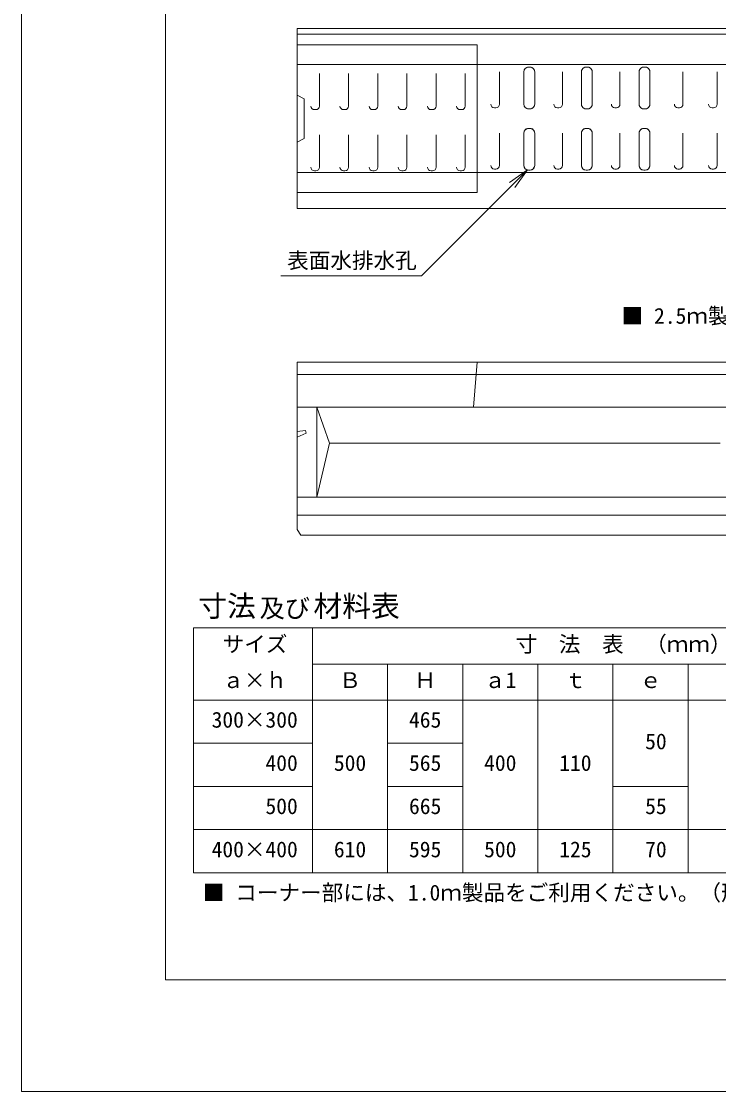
# Model space of a CAD drawing. Units: millimetres, scale not verified. Extents: x 7326 to 28050, y 3664 to 17948.
# Drawn here: x 23870 to 25807, y 11828 to 14800 of the extents above; entities that cross this region are included whole.
import ezdxf
from ezdxf.enums import TextEntityAlignment as Align

# ---------------------------------------------------------------- set-up
doc = ezdxf.new("R2010")
doc.units = ezdxf.units.MM
doc.header["$LTSCALE"] = 20
doc.layers.add('0_2', color=4, linetype='Continuous', lineweight=18)
doc.styles.add('ＭＳ ゴシック-5.0-0.0', font='')
doc.styles.get('ＭＳ ゴシック-5.0-0.0').set_extended_font_data('ＭＳ ゴシック-5.0-0.0')

msp = doc.modelspace()

# ---------------------------------------------------------------- linework, layer by layer
at = {"layer": '0_2'}
for p, q in [((23869.89, 11827.93), (23869.89, 17867.93)), ((24269.89, 12137.93), (24269.89, 17223.27)), ((27135.95, 14764.78), (24635.95, 14764.78)), ((27135.95, 14679.78), (24635.95, 14679.78)), ((24697.95, 14654.78), (24697.95, 14564.78)), ((24778.95, 14654.78), (24778.95, 14564.78)), ((24859.95, 14654.78), (24859.95, 14564.78)), ((24940.95, 14654.78), (24940.95, 14564.78)), ((25021.95, 14654.78), (25021.95, 14564.78)), ((25102.95, 14654.78), (25102.95, 14564.78)), ((25197.95, 14569.78), (25197.95, 14659.78)), ((25265.95, 14569.78), (25265.95, 14659.78)), ((25282.95, 14672.78), (25278.95, 14672.78)), ((25295.95, 14569.78), (25295.95, 14659.78)), ((25372.95, 14569.78), (25372.95, 14659.78)), ((25425.95, 14569.78), (25425.95, 14659.78)), ((25442.95, 14672.78), (25438.95, 14672.78)), ((25455.95, 14569.78), (25455.95, 14659.78)), ((25532.95, 14569.78), (25532.95, 14659.78)), ((25585.95, 14569.78), (25585.95, 14659.78)), ((25602.95, 14672.78), (25598.95, 14672.78)), ((25615.95, 14569.78), (25615.95, 14659.78)), ((25707.95, 14569.78), (25707.95, 14659.78)), ((25802.95, 14569.78), (25802.95, 14659.78)), ((24683.95, 14554.78), (24687.95, 14554.78)), ((24764.95, 14554.78), (24768.95, 14554.78)), ((24845.95, 14554.78), (24849.95, 14554.78)), ((24926.95, 14554.78), (24930.95, 14554.78)), ((25007.95, 14554.78), (25011.95, 14554.78)), ((25088.95, 14554.78), (25092.95, 14554.78)), ((25183.95, 14559.78), (25187.95, 14559.78)), ((25282.95, 14556.78), (25278.95, 14556.78)), ((25358.95, 14559.78), (25362.95, 14559.78)), ((25442.95, 14556.78), (25438.95, 14556.78)), ((25518.95, 14559.78), (25522.95, 14559.78)), ((25602.95, 14556.78), (25598.95, 14556.78)), ((25693.95, 14559.78), (25697.95, 14559.78)), ((25788.95, 14559.78), (25792.95, 14559.78)), ((25282.95, 14502.78), (25278.95, 14502.78)), ((25442.95, 14502.78), (25438.95, 14502.78)), ((25602.95, 14502.78), (25598.95, 14502.78)), ((24697.95, 14484.78), (24697.95, 14394.78)), ((24778.95, 14484.78), (24778.95, 14394.78)), ((24859.95, 14484.78), (24859.95, 14394.78)), ((24940.95, 14484.78), (24940.95, 14394.78)), ((25021.95, 14484.78), (25021.95, 14394.78)), ((25102.95, 14484.78), (25102.95, 14394.78)), ((25197.95, 14489.78), (25197.95, 14399.78)), ((25265.95, 14489.78), (25265.95, 14399.78)), ((25295.95, 14489.78), (25295.95, 14399.78)), ((25372.95, 14489.78), (25372.95, 14399.78)), ((25425.95, 14489.78), (25425.95, 14399.78)), ((25455.95, 14489.78), (25455.95, 14399.78)), ((25532.95, 14489.78), (25532.95, 14399.78)), ((25585.95, 14489.78), (25585.95, 14399.78)), ((25615.95, 14489.78), (25615.95, 14399.78)), ((25707.95, 14489.78), (25707.95, 14399.78)), ((25802.95, 14489.78), (25802.95, 14399.78)), ((24683.95, 14384.78), (24687.95, 14384.78)), ((24764.95, 14384.78), (24768.95, 14384.78)), ((24845.95, 14384.78), (24849.95, 14384.78)), ((24926.95, 14384.78), (24930.95, 14384.78)), ((24981.52, 14093.16), (25275.58, 14387.22)), ((25007.95, 14384.78), (25011.95, 14384.78)), ((25088.95, 14384.78), (25092.95, 14384.78)), ((25183.95, 14389.78), (25187.95, 14389.78)), ((25275.58, 14387.22), (25226.43, 14352.81)), ((25275.58, 14387.22), (25241.17, 14338.08)), ((25282.95, 14386.78), (25278.95, 14386.78)), ((25358.95, 14389.78), (25362.95, 14389.78)), ((25442.95, 14386.78), (25438.95, 14386.78)), ((25518.95, 14389.78), (25522.95, 14389.78)), ((25602.95, 14386.78), (25598.95, 14386.78)), ((25693.95, 14389.78), (25697.95, 14389.78)), ((25788.95, 14389.78), (25792.95, 14389.78)), ((27135.95, 14379.78), (24635.95, 14379.78)), ((24981.52, 14093.16), (24590.62, 14093.16)), ((24635.95, 13728.44), (25885.95, 13728.44)), ((24690.95, 13728.44), (24690.95, 13478.44)), ((24690.95, 13728.44), (24725.95, 13628.44)), ((24659.06, 13663.77), (24635.95, 13661.38)), ((24661.13, 13656.04), (24635.95, 13644.78)), ((24659.06, 13663.77), (24661.13, 13656.04)), ((24725.95, 13628.44), (24690.95, 13478.44)), ((25810.95, 13628.44), (24725.95, 13628.44)), ((24635.95, 13478.44), (25885.95, 13478.44)), ((24635.95, 13428.44), (25885.95, 13428.44)), ((24348.31, 13115.33), (27634.31, 13115.33)), ((24348.31, 13115.33), (24348.31, 12435.33)), ((24678.73, 13115.33), (24678.73, 12435.33)), ((24678.73, 13015.33), (26348.31, 13015.33)), ((24887.43, 13015.33), (24887.43, 12435.33)), ((25096.13, 13015.33), (25096.13, 12435.33)), ((25304.82, 13015.33), (25304.82, 12435.33)), ((25513.52, 13015.33), (25513.52, 12435.33)), ((25722.22, 13015.33), (25722.22, 12435.33)), ((24348.31, 12915.33), (27634.31, 12915.33)), ((24348.31, 12795.33), (24678.73, 12795.33)), ((24887.43, 12795.33), (25096.13, 12795.33)), ((24348.31, 12675.33), (24678.73, 12675.33)), ((24887.43, 12675.33), (25096.13, 12675.33)), ((25513.52, 12675.33), (25722.22, 12675.33)), ((24348.31, 12555.33), (27134.31, 12555.33)), ((24348.31, 12435.33), (27634.31, 12435.33)), ((27699.89, 12137.93), (24269.89, 12137.93)), ((23869.89, 11827.93), (28049.89, 11827.93))]:
    msp.add_line(p, q, dxfattribs=at)
at = {"layer": '0_2', "color": 2}
for p, q in [((27135.95, 14779.78), (24635.95, 14779.78)), ((24635.95, 14279.78), (24635.95, 14779.78)), ((25135.95, 14734.78), (24635.95, 14734.78)), ((25135.95, 14324.78), (25135.95, 14734.78)), ((24635.95, 14594.78), (24655.95, 14584.78)), ((24655.95, 14474.78), (24655.95, 14584.78)), ((24635.95, 14464.78), (24655.95, 14474.78)), ((25135.95, 14324.78), (24635.95, 14324.78)), ((27135.95, 14279.78), (24635.95, 14279.78)), ((24635.95, 13853.34), (24635.95, 13388.44)), ((24635.95, 13853.34), (25885.95, 13853.34)), ((25135.95, 13853.34), (25125.54, 13728.44)), ((24635.95, 13819.46), (25885.95, 13819.46)), ((24635.95, 13388.44), (24645.95, 13373.44)), ((24645.95, 13373.44), (25885.95, 13373.44))]:
    msp.add_line(p, q, dxfattribs=at)
at = {"layer": '0_2', "color": 9}
for p, q in [((25135.95, 14734.78), (24635.95, 14734.78)), ((24635.95, 14734.78), (24635.95, 14594.78)), ((25135.95, 14324.78), (25135.95, 14734.78)), ((24635.95, 14594.78), (24655.95, 14584.78)), ((24655.95, 14584.78), (24655.95, 14474.78)), ((24655.95, 14474.78), (24635.95, 14464.78)), ((24635.95, 14464.78), (24635.95, 14324.78)), ((24635.95, 14324.78), (25135.95, 14324.78))]:
    msp.add_line(p, q, dxfattribs=at)
at = {"layer": '0_2', "color": 7}
for p, q in [((25266.39, 14663.15), (25265.95, 14659.78)), ((25265.95, 14659.78), (25265.95, 14569.78)), ((25267.69, 14666.28), (25266.39, 14663.15)), ((25269.75, 14668.97), (25267.69, 14666.28)), ((25272.45, 14671.04), (25269.75, 14668.97)), ((25275.58, 14672.34), (25272.45, 14671.04)), ((25278.95, 14672.78), (25275.58, 14672.34)), ((25282.95, 14672.78), (25278.95, 14672.78)), ((25286.31, 14672.34), (25282.95, 14672.78)), ((25289.45, 14671.04), (25286.31, 14672.34)), ((25292.14, 14668.97), (25289.45, 14671.04)), ((25294.2, 14666.28), (25292.14, 14668.97)), ((25295.5, 14663.15), (25294.2, 14666.28)), ((25295.95, 14659.78), (25295.5, 14663.15)), ((25295.95, 14569.78), (25295.95, 14659.78)), ((25426.39, 14663.15), (25425.95, 14659.78)), ((25425.95, 14659.78), (25425.95, 14569.78)), ((25427.69, 14666.28), (25426.39, 14663.15)), ((25429.75, 14668.97), (25427.69, 14666.28)), ((25432.45, 14671.04), (25429.75, 14668.97)), ((25435.58, 14672.34), (25432.45, 14671.04)), ((25438.95, 14672.78), (25435.58, 14672.34)), ((25442.95, 14672.78), (25438.95, 14672.78)), ((25446.31, 14672.34), (25442.95, 14672.78)), ((25449.45, 14671.04), (25446.31, 14672.34)), ((25452.14, 14668.97), (25449.45, 14671.04)), ((25454.2, 14666.28), (25452.14, 14668.97)), ((25455.5, 14663.15), (25454.2, 14666.28)), ((25455.95, 14659.78), (25455.5, 14663.15)), ((25455.95, 14569.78), (25455.95, 14659.78)), ((25586.39, 14663.15), (25585.95, 14659.78)), ((25585.95, 14659.78), (25585.95, 14569.78)), ((25587.69, 14666.28), (25586.39, 14663.15)), ((25589.75, 14668.97), (25587.69, 14666.28)), ((25592.45, 14671.04), (25589.75, 14668.97)), ((25595.58, 14672.34), (25592.45, 14671.04)), ((25598.95, 14672.78), (25595.58, 14672.34)), ((25602.95, 14672.78), (25598.95, 14672.78)), ((25606.31, 14672.34), (25602.95, 14672.78)), ((25609.45, 14671.04), (25606.31, 14672.34)), ((25612.14, 14668.97), (25609.45, 14671.04)), ((25614.2, 14666.28), (25612.14, 14668.97)), ((25615.5, 14663.15), (25614.2, 14666.28)), ((25615.95, 14659.78), (25615.5, 14663.15)), ((25615.95, 14569.78), (25615.95, 14659.78)), ((25265.95, 14569.78), (25266.39, 14566.42)), ((25266.39, 14566.42), (25267.69, 14563.28)), ((25267.69, 14563.28), (25269.75, 14560.59)), ((25292.14, 14560.59), (25294.2, 14563.28)), ((25294.2, 14563.28), (25295.5, 14566.42)), ((25295.5, 14566.42), (25295.95, 14569.78)), ((25425.95, 14569.78), (25426.39, 14566.42)), ((25426.39, 14566.42), (25427.69, 14563.28)), ((25427.69, 14563.28), (25429.75, 14560.59)), ((25452.14, 14560.59), (25454.2, 14563.28)), ((25454.2, 14563.28), (25455.5, 14566.42)), ((25455.5, 14566.42), (25455.95, 14569.78)), ((25585.95, 14569.78), (25586.39, 14566.42)), ((25586.39, 14566.42), (25587.69, 14563.28)), ((25587.69, 14563.28), (25589.75, 14560.59)), ((25612.14, 14560.59), (25614.2, 14563.28)), ((25614.2, 14563.28), (25615.5, 14566.42)), ((25615.5, 14566.42), (25615.95, 14569.78)), ((25269.75, 14560.59), (25272.45, 14558.52)), ((25272.45, 14558.52), (25275.58, 14557.22)), ((25275.58, 14557.22), (25278.95, 14556.78)), ((25278.95, 14556.78), (25282.95, 14556.78)), ((25282.95, 14556.78), (25286.31, 14557.22)), ((25286.31, 14557.22), (25289.45, 14558.52)), ((25289.45, 14558.52), (25292.14, 14560.59)), ((25429.75, 14560.59), (25432.45, 14558.52)), ((25432.45, 14558.52), (25435.58, 14557.22)), ((25435.58, 14557.22), (25438.95, 14556.78)), ((25438.95, 14556.78), (25442.95, 14556.78)), ((25442.95, 14556.78), (25446.31, 14557.22)), ((25446.31, 14557.22), (25449.45, 14558.52)), ((25449.45, 14558.52), (25452.14, 14560.59)), ((25589.75, 14560.59), (25592.45, 14558.52)), ((25592.45, 14558.52), (25595.58, 14557.22)), ((25595.58, 14557.22), (25598.95, 14556.78)), ((25598.95, 14556.78), (25602.95, 14556.78)), ((25602.95, 14556.78), (25606.31, 14557.22)), ((25606.31, 14557.22), (25609.45, 14558.52)), ((25609.45, 14558.52), (25612.14, 14560.59)), ((25275.58, 14502.34), (25278.95, 14502.78)), ((25278.95, 14502.78), (25282.95, 14502.78)), ((25282.95, 14502.78), (25286.31, 14502.34)), ((25435.58, 14502.34), (25438.95, 14502.78)), ((25438.95, 14502.78), (25442.95, 14502.78)), ((25442.95, 14502.78), (25446.31, 14502.34)), ((25595.58, 14502.34), (25598.95, 14502.78)), ((25598.95, 14502.78), (25602.95, 14502.78)), ((25602.95, 14502.78), (25606.31, 14502.34)), ((25265.95, 14489.78), (25266.39, 14493.15)), ((25265.95, 14399.78), (25265.95, 14489.78)), ((25266.39, 14493.15), (25267.69, 14496.28)), ((25267.69, 14496.28), (25269.75, 14498.97)), ((25269.75, 14498.97), (25272.45, 14501.04)), ((25272.45, 14501.04), (25275.58, 14502.34)), ((25286.31, 14502.34), (25289.45, 14501.04)), ((25289.45, 14501.04), (25292.14, 14498.97)), ((25292.14, 14498.97), (25294.2, 14496.28)), ((25294.2, 14496.28), (25295.5, 14493.15)), ((25295.5, 14493.15), (25295.95, 14489.78)), ((25295.95, 14489.78), (25295.95, 14399.78)), ((25425.95, 14489.78), (25426.39, 14493.15)), ((25425.95, 14399.78), (25425.95, 14489.78)), ((25426.39, 14493.15), (25427.69, 14496.28)), ((25427.69, 14496.28), (25429.75, 14498.97)), ((25429.75, 14498.97), (25432.45, 14501.04)), ((25432.45, 14501.04), (25435.58, 14502.34)), ((25446.31, 14502.34), (25449.45, 14501.04)), ((25449.45, 14501.04), (25452.14, 14498.97)), ((25452.14, 14498.97), (25454.2, 14496.28)), ((25454.2, 14496.28), (25455.5, 14493.15)), ((25455.5, 14493.15), (25455.95, 14489.78)), ((25455.95, 14489.78), (25455.95, 14399.78)), ((25585.95, 14489.78), (25586.39, 14493.15)), ((25585.95, 14399.78), (25585.95, 14489.78)), ((25586.39, 14493.15), (25587.69, 14496.28)), ((25587.69, 14496.28), (25589.75, 14498.97)), ((25589.75, 14498.97), (25592.45, 14501.04)), ((25592.45, 14501.04), (25595.58, 14502.34)), ((25606.31, 14502.34), (25609.45, 14501.04)), ((25609.45, 14501.04), (25612.14, 14498.97)), ((25612.14, 14498.97), (25614.2, 14496.28)), ((25614.2, 14496.28), (25615.5, 14493.15)), ((25615.5, 14493.15), (25615.95, 14489.78)), ((25615.95, 14489.78), (25615.95, 14399.78)), ((25266.39, 14396.42), (25265.95, 14399.78)), ((25267.69, 14393.28), (25266.39, 14396.42)), ((25269.75, 14390.59), (25267.69, 14393.28)), ((25272.45, 14388.52), (25269.75, 14390.59)), ((25275.58, 14387.22), (25272.45, 14388.52)), ((25278.95, 14386.78), (25275.58, 14387.22)), ((25282.95, 14386.78), (25278.95, 14386.78)), ((25286.31, 14387.22), (25282.95, 14386.78)), ((25289.45, 14388.52), (25286.31, 14387.22)), ((25292.14, 14390.59), (25289.45, 14388.52)), ((25294.2, 14393.28), (25292.14, 14390.59)), ((25295.5, 14396.42), (25294.2, 14393.28)), ((25295.95, 14399.78), (25295.5, 14396.42)), ((25426.39, 14396.42), (25425.95, 14399.78)), ((25427.69, 14393.28), (25426.39, 14396.42)), ((25429.75, 14390.59), (25427.69, 14393.28)), ((25432.45, 14388.52), (25429.75, 14390.59)), ((25435.58, 14387.22), (25432.45, 14388.52)), ((25438.95, 14386.78), (25435.58, 14387.22)), ((25442.95, 14386.78), (25438.95, 14386.78)), ((25446.31, 14387.22), (25442.95, 14386.78)), ((25449.45, 14388.52), (25446.31, 14387.22)), ((25452.14, 14390.59), (25449.45, 14388.52)), ((25454.2, 14393.28), (25452.14, 14390.59)), ((25455.5, 14396.42), (25454.2, 14393.28)), ((25455.95, 14399.78), (25455.5, 14396.42)), ((25586.39, 14396.42), (25585.95, 14399.78)), ((25587.69, 14393.28), (25586.39, 14396.42)), ((25589.75, 14390.59), (25587.69, 14393.28)), ((25592.45, 14388.52), (25589.75, 14390.59)), ((25595.58, 14387.22), (25592.45, 14388.52)), ((25598.95, 14386.78), (25595.58, 14387.22)), ((25602.95, 14386.78), (25598.95, 14386.78)), ((25606.31, 14387.22), (25602.95, 14386.78)), ((25609.45, 14388.52), (25606.31, 14387.22)), ((25612.14, 14390.59), (25609.45, 14388.52)), ((25614.2, 14393.28), (25612.14, 14390.59)), ((25615.5, 14396.42), (25614.2, 14393.28)), ((25615.95, 14399.78), (25615.5, 14396.42))]:
    msp.add_line(p, q, dxfattribs=at)
at = {"layer": '0_2'}
for centre, radius, start, end in [((25278.95, 14659.78), 13, 90, 180), ((25282.95, 14659.78), 13, 0, 90), ((25438.95, 14659.78), 13, 90, 180), ((25442.95, 14659.78), 13, 0, 90), ((25598.95, 14659.78), 13, 90, 180), ((25602.95, 14659.78), 13, 0, 90), ((24683.95, 14564.78), 10, 180, 270), ((24687.95, 14564.78), 10, 270, 0), ((24764.95, 14564.78), 10, 180, 270), ((24768.95, 14564.78), 10, 270, 0), ((24845.95, 14564.78), 10, 180, 270), ((24849.95, 14564.78), 10, 270, 0), ((24926.95, 14564.78), 10, 180, 270), ((24930.95, 14564.78), 10, 270, 0), ((25007.95, 14564.78), 10, 180, 270), ((25011.95, 14564.78), 10, 270, 0), ((25088.95, 14564.78), 10, 180, 270), ((25092.95, 14564.78), 10, 270, 0), ((25183.95, 14569.78), 10, 180, 270), ((25187.95, 14569.78), 10, 270, 0), ((25278.95, 14569.78), 13, 180, 270), ((25282.95, 14569.78), 13, 270, 0), ((25358.95, 14569.78), 10, 180, 270), ((25362.95, 14569.78), 10, 270, 0), ((25438.95, 14569.78), 13, 180, 270), ((25442.95, 14569.78), 13, 270, 0), ((25518.95, 14569.78), 10, 180, 270), ((25522.95, 14569.78), 10, 270, 0), ((25598.95, 14569.78), 13, 180, 270), ((25602.95, 14569.78), 13, 270, 0), ((25693.95, 14569.78), 10, 180, 270), ((25697.95, 14569.78), 10, 270, 0), ((25788.95, 14569.78), 10, 180, 270), ((25792.95, 14569.78), 10, 270, 0), ((25278.95, 14489.78), 13, 90, 180), ((25282.95, 14489.78), 13, 0, 90), ((25438.95, 14489.78), 13, 90, 180), ((25442.95, 14489.78), 13, 0, 90), ((25598.95, 14489.78), 13, 90, 180), ((25602.95, 14489.78), 13, 0, 90), ((24683.95, 14394.78), 10, 180, 270), ((24687.95, 14394.78), 10, 270, 0), ((24764.95, 14394.78), 10, 180, 270), ((24768.95, 14394.78), 10, 270, 0), ((24845.95, 14394.78), 10, 180, 270), ((24849.95, 14394.78), 10, 270, 0), ((24926.95, 14394.78), 10, 180, 270), ((24930.95, 14394.78), 10, 270, 0), ((25007.95, 14394.78), 10, 180, 270), ((25011.95, 14394.78), 10, 270, 0), ((25088.95, 14394.78), 10, 180, 270), ((25092.95, 14394.78), 10, 270, 0), ((25183.95, 14399.78), 10, 180, 270), ((25187.95, 14399.78), 10, 270, 0), ((25278.95, 14399.78), 13, 180, 270), ((25282.95, 14399.78), 13, 270, 0), ((25358.95, 14399.78), 10, 180, 270), ((25362.95, 14399.78), 10, 270, 0), ((25438.95, 14399.78), 13, 180, 270), ((25442.95, 14399.78), 13, 270, 0), ((25518.95, 14399.78), 10, 180, 270), ((25522.95, 14399.78), 10, 270, 0), ((25598.95, 14399.78), 13, 180, 270), ((25602.95, 14399.78), 13, 270, 0), ((25693.95, 14399.78), 10, 180, 270), ((25697.95, 14399.78), 10, 270, 0), ((25788.95, 14399.78), 10, 180, 270), ((25792.95, 14399.78), 10, 270, 0)]:
    msp.add_arc(centre, radius, start, end, dxfattribs=at)

# ---------------------------------------------------------------- texts
at = {"layer": '0_2', "color": 7, "style": 'ＭＳ ゴシック-5.0-0.0'}
for s, height, p in [('表面水排水孔', 43.99, (24608.27, 14100.76)), ('■ 2.5ｍ製品・側面図', 43.99, (25537.62, 13946.9)), ('寸法\u3000\u3000材料表', 58.65, (24361.3, 13129.33)), ('及び', 51.32, (24531.51, 13129.33)), ('サイズ', 43.99, (24428.89, 13035.35)), ('寸\u3000法\u3000表  （ｍｍ）', 43.99, (25243.15, 13035.35)), ('ａ×ｈ', 43.99, (24428.33, 12935.35)), ('Ｂ', 43.99, (24753.08, 12935.35)), ('Ｈ', 43.99, (24961.78, 12935.35)), ('ａ1', 43.99, (25155.47, 12935.35)), ('ｔ', 43.99, (25379.17, 12935.35)), ('ｅ', 43.99, (25587.87, 12935.35)), ('300×300', 43.99, (24398.34, 12825.35)), ('465', 43.99, (24946.78, 12825.35)), ('50', 43.99, (25602.87, 12765.35)), ('     400', 43.99, (24398.34, 12705.35)), ('500', 43.99, (24738.08, 12705.35)), ('565', 43.99, (24946.78, 12705.35)), ('400', 43.99, (25155.47, 12705.35)), ('110', 43.99, (25364.17, 12705.35)), ('     500', 43.99, (24398.34, 12585.35)), ('665', 43.99, (24946.78, 12585.35)), ('55', 43.99, (25602.87, 12585.35)), ('400×400', 43.99, (24398.34, 12465.35)), ('610', 43.99, (24738.08, 12465.35)), ('595', 43.99, (24946.78, 12465.35)), ('500', 43.99, (25155.47, 12465.35)), ('125', 43.99, (25364.17, 12465.35)), ('70', 43.99, (25602.87, 12465.35)), ('■ コーナー部には、1.0ｍ製品をご利用ください。（形状は平面図参照の事)', 43.99, (24374.05, 12345.36))]:
    msp.add_text(s, height=height, dxfattribs=at).set_placement(p, align=Align.BOTTOM_LEFT)

doc.saveas('drawing.dxf')
